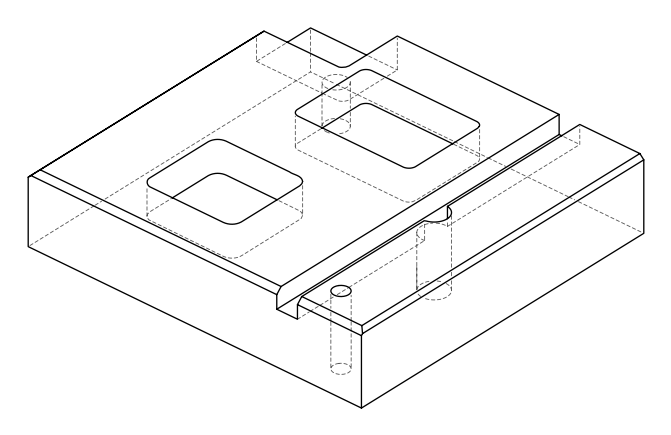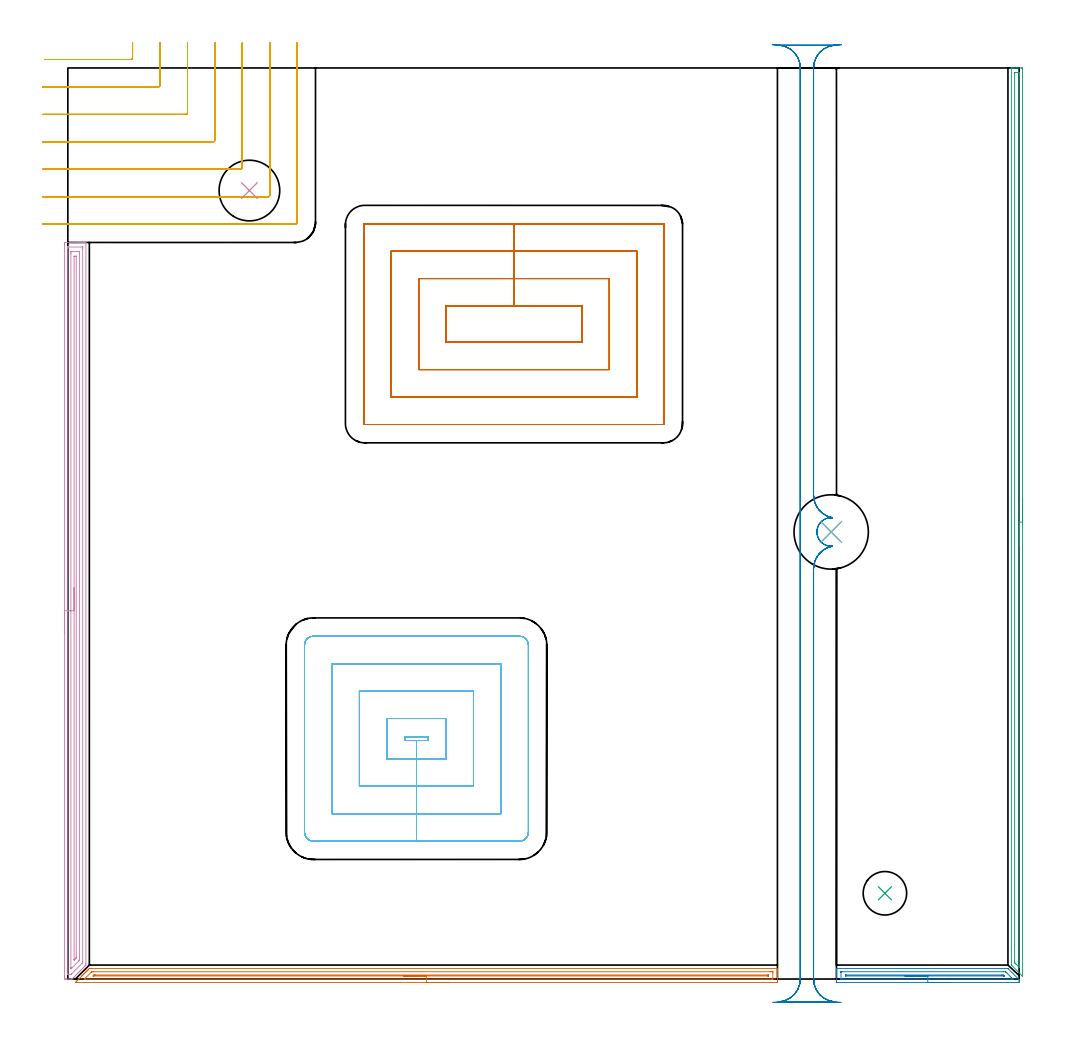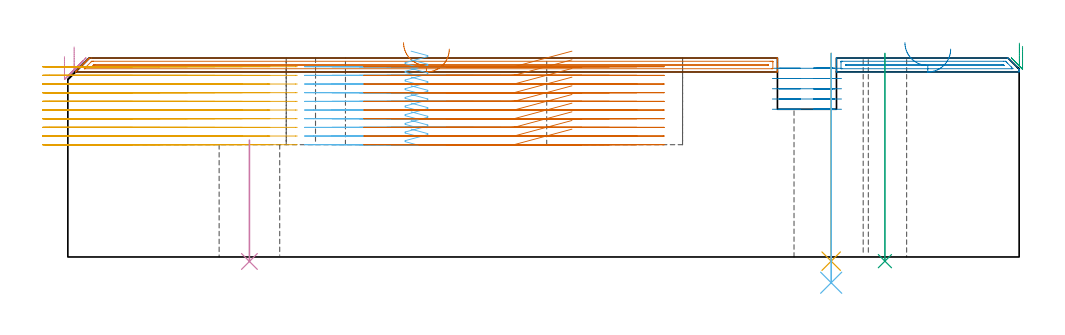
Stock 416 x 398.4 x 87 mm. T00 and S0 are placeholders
(PLAN: 12 operations, 6 tool changes, 101.5 min)
(1 AREA_MILL | FG_CHAMFER_SURFACE | UGT0205_001 | 7.45 min | 5838 mm3)
(2 AREA_MILL_1 | FG_CHAMFER_SURFACE_1 | UGT0205_001 | 2.03 min | 1560 mm3)
(3 AREA_MILL_2 | FG_CHAMFER_SURFACE_2 | UGT0205_001 | 6.5 min | 4728 mm3)
(4 AREA_MILL_3 | FG_CHAMFER_SURFACE_3 | UGT0205_001 | 10.43 min | 14354 mm3)
(5 MILL_CORNER_NOTCH_RECTANGULAR | CORNER_NOTCH_RECTANGULAR | NXT0201_012 | Follow Part, ap 4, ae 75% | 18.42 min | 312336 mm3)
(6 MILL_RECTANGULAR_POCKET | POCKET_RECTANGULAR_STRAIGHT | NXT0201_012 | Follow Part, ap 4, ae 75% | 20.8 min | 451284 mm3)
(7 MILL_RECTANGULAR_POCKET_1 | POCKET_RECTANGULAR_STRAIGHT_1 | NXT0201_012 | Follow Part, ap 4, ae 75% | 25.37 min | 577689 mm3)
(8 MILL_RECTANGULAR_SLOT | SLOT_RECTANGULAR | UGT0201_094 | Follow Part, ap 5, ae 75% | 9.15 min | 235097 mm3)
(9 INDEXABLE_INSERT_DRILL_THROUGH_HOLE_FROM_SOLID | STEP1HOLE | NXT0302_009 | 0.36 min | 24539 mm3)
(10 INDEXABLE_INSERT_DRILL_THROUGH_HOLE_FROM_SOLID_1 | STEP1HOLE_1 | NXT0302_024 | 0.22 min | 27220 mm3)
(11 INDEXABLE_INSERT_DRILL_THROUGH_HOLE_FROM_SOLID_2 | STEP1HOLE_2 | NXT0302_009 | 0.36 min | 18165 mm3)
(12 DRILL_TO_ENLARGE_THROUGH_HOLE | STEP1HOLE_2 | UGT0301_001 | 0.4 min | 37971 mm3)
(TOOL UGT0205_001 | Chamfer Mill 20 x 3 x 45 deg. | D20 FL50 Z2)
(TOOL NXT0201_012 | ENDMILL 16mm [2P460-1600-NA 1630] | D16 FL38 Z6)
(TOOL UGT0201_094 | End mill 20 mm | D20 FL38 Z4)
(TOOL NXT0302_009 | Index. Insert Drill 19mm [880-D1900L25-05] | D19 PA176 FL95 Z2)
(TOOL NXT0302_024 | Index. Insert Drill 26.5mm [880-D2650L32-03] | D26.5 PA176 FL80 Z2)
(TOOL UGT0301_001 | Twist Drill 32.5 mm | D32.5 PA118 FL185 Z2)
(OP 1 AREA_MILL)
G17 G21 G94 G90
T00 M6
G54
G17 G0 G90 X166.8 Y-1.5 S1061 M3
G43 Z97. H0
Z90.9
G94 G1 X166.762 Z90.028 F250.
X166.648 Z89.164
X166.459 Z88.312
X166.197 Z87.48
X165.863 Z86.674
X165.46 Z85.9
X164.992 Z85.164
X164.461 Z84.472
X163.871 Z83.829
X163.228 Z83.24
X162.536 Z82.709
X161.8 Z82.24
X161.026 Z81.837
X160.22 Z81.503
X159.388 Z81.241
X158.537 Z81.052
X157.672 Z80.938
X156.8 Z80.9
X3.48
X3.319 Y-1.493 Z80.906
X3.48 Y-1.322 Z81.078
X4.006 Y-0.793 Z81.605
X5.007 Y0.207 Z82.606
X6.056 Y1.257 Z83.655
X6.162 Y1.364 Z83.76
X6.501 Y1.701 Z84.1
X6.707 Y1.907 Z84.307
X6.935 Y2.136 Z84.534
X7.056 Y2.258 Z84.654
X7.228 Y2.429 Z84.827
X7.503 Y2.704 Z85.102
X7.666 Y2.868 Z85.263
X7.826 Y3.027 Z85.424
X7.95 Y3.151 Z85.549
X8.105 Y3.308 Z85.703
X8.257 Y3.459 Z85.856
X8.397 Y3.598 Z85.996
X8.545 Y3.747 Z86.142
X8.689 Y3.891 Z86.288
X8.844 Y4.045 Z86.443
X8.984 Y4.186 Z86.582
X9.291 Y4.491 Z86.888
X9.398 Y4.595 Z86.991
X10.185 Y4.6 Z87.
X310.12
X310.29 Y4.597 Z86.989
X310.298 Y4.435 Z86.828
X310.3 Y4.267 Z86.666
Y4.015 Z86.415
Y3.308 Z85.702
Y2.075 Z84.472
Y1.55 Z83.945
Y0.934 Z83.329
Y-0.824 Z81.573
X310.297 Y-1.086 Z81.31
X310.29 Y-1.492 Z80.905
X310.09 Y-1.496 Z80.902
X309.673 Y-1.5 Z80.9
X156.8
Y-0.086 Z82.314
X7.503 Y-0.085 Z82.315
X7.378
X7.243 Y-0.081 Z82.319
X7.188 Y-0.079 Z82.321
X7.192 Y-0.07 Z82.33
X7.273 Y0.018 Z82.418
X7.363 Y0.111 Z82.511
X7.503 Y0.253 Z82.653
X10.185 Y2.934 Z85.334
X10.377 Y3.119 Z85.519
X10.426 Y3.165 Z85.565
X10.457 Y3.179 Z85.579
X10.502 Y3.181 Z85.581
X10.694 Y3.184 Z85.584
X11.079 Y3.186 Z85.586
X11.203
X307.115
X307.885 Y3.185 Z85.585
X308.011 Y3.184 Z85.584
X308.249 Y3.179 Z85.579
X308.291 Y3.17 Z85.57
X308.295 Y3.138 Z85.538
X308.297 Y3.104 Z85.504
X308.3 Y2.9 Z85.3
X308.299 Y0.127 Z82.527
X308.295 Y0.019 Z82.419
X308.29 Y-0.053 Z82.347
X308.285 Y-0.079 Z82.321
X307.761 Y-0.085 Z82.315
X156.8 Y-0.086 Z82.314
Y1.328 Z83.728
X11.304 Y1.329 Z83.729
X11.113 Y1.33 Z83.73
X11.079 Y1.332 Z83.732
X11.049 Y1.335 Z83.735
X11.063 Y1.357 Z83.757
X11.079 Y1.378 Z83.778
X11.165 Y1.466 Z83.866
X11.25 Y1.55 Z83.95
X11.395 Y1.691 Z84.091
X11.449 Y1.742 Z84.142
X11.472 Y1.761 Z84.161
X11.523 Y1.764 Z84.164
X11.75 Y1.769 Z84.169
X11.973 Y1.771 Z84.171
X306.172
X306.232 Y1.77 Z84.17
X306.271 Y1.767 Z84.167
X306.287 Y1.765 Z84.165
X306.29 Y1.749 Z84.149
X306.294 Y1.55 Z83.95
X306.292 Y1.358 Z83.758
X306.286 Y1.335 Z83.735
X306.265 Y1.333 Z83.733
X306.21 Y1.331 Z83.731
X306.097 Y1.329 Z83.729
X156.8 Y1.328 Z83.728
X155.929 Z83.767
X155.064 Z83.88
X154.212 Z84.069
X153.38 Z84.332
X152.574 Z84.665
X151.8 Z85.068
X151.064 Z85.537
X150.372 Z86.068
X149.729 Z86.657
X149.14 Z87.301
X148.609 Z87.993
X148.14 Z88.728
X147.737 Z89.502
X147.403 Z90.308
X147.141 Z91.14
X146.952 Z91.992
X146.838 Z92.857
X146.8 Z93.728
G0 Z97.
M5
M2
(OP 2 AREA_MILL_1)
G17 G21 G94 G90
T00 M6
G54
G17 G0 G90 X386.05 Y-1.5 S1061 M3
G43 Z97. H0
Z90.9
G94 G1 X386.012 Z90.028 F250.
X385.898 Z89.164
X385.709 Z88.312
X385.447 Z87.48
X385.113 Z86.674
X384.71 Z85.9
X384.242 Z85.164
X383.71 Z84.472
X383.121 Z83.829
X382.478 Z83.24
X381.786 Z82.708
X381.05 Z82.24
X380.276 Z81.837
X379.47 Z81.503
X378.638 Z81.241
X377.786 Z81.052
X376.922 Z80.938
X376.05 Z80.9
X336.724
X336.307 Y-1.496 Z80.902
X336.11 Y-1.492 Z80.905
X336.1 Y-1.086 Z81.31
Y1.55 Z83.944
Y2.081 Z84.477
Y2.429 Z84.825
Y2.959 Z85.355
Y3.308 Z85.702
Y4.004 Z86.404
Y4.272 Z86.672
X336.102 Y4.438 Z86.83
X336.11 Y4.598 Z86.989
X336.277 Y4.6 Z87.
X410.907
X411.095 Y4.597 Z86.989
X411.252 Y4.449 Z86.848
X415.907 Y-0.208 Z82.19
X415.99 Y-0.293 Z82.103
X416. Y-0.556 Z81.844
Y-0.995 Z81.405
Y-1.269 Z81.13
X415.99 Y-1.493 Z80.905
X415.941 Y-1.5 Z80.9
X376.05
Y-0.086 Z82.314
X338.511 Y-0.085 Z82.315
X338.386
X338.149 Y-0.079 Z82.321
X338.109 Y-0.069 Z82.331
X338.104 Y-0.038 Z82.362
X338.101 Y-0.005 Z82.395
X338.1 Y0.197 Z82.597
Y2.833 Z85.233
Y2.968 Z85.368
X338.102 Y3.076 Z85.476
X338.106 Y3.148 Z85.548
X338.112 Y3.179 Z85.579
X338.128 Y3.181 Z85.581
X338.511 Y3.185 Z85.585
X338.635 Y3.186 Z85.586
X409.244 Y3.185 Z85.585
X410.013 Y3.181 Z85.581
X410.06 Y3.179 Z85.579
X410.112 Y3.132 Z85.532
X410.217 Y3.032 Z85.432
X410.421 Y2.829 Z85.229
X410.822 Y2.429 Z84.829
X412.579 Y0.671 Z83.071
X412.695 Y0.555 Z82.955
X413.311 Y-0.073 Z82.327
X412.695 Y-0.084 Z82.316
X412.57 Y-0.085 Z82.315
X376.05 Y-0.086 Z82.314
Y1.328 Z83.728
X340.224 Y1.329 Z83.729
X340.164 Y1.33 Z83.73
X340.125 Y1.333 Z83.733
X340.11 Y1.335 Z83.735
X340.108 Y1.355 Z83.755
X340.105 Y1.55 Z83.95
X340.106 Y1.74 Z84.14
X340.111 Y1.765 Z84.165
X340.131 Y1.767 Z84.167
X340.186 Y1.769 Z84.169
X340.299 Y1.771 Z84.171
X408.226
X408.899 Y1.767 Z84.167
X409.002 Y1.765 Z84.165
X409.12 Y1.671 Z84.071
X409.247 Y1.55 Z83.95
X409.374 Y1.421 Z83.821
X409.451 Y1.338 Z83.738
X409.452 Y1.334 Z83.734
X409.446 Y1.332 Z83.732
X409.42 Y1.33 Z83.73
X409.345 Y1.329 Z83.729
X409.12 Y1.328 Z83.728
X376.05
X375.178 Z83.767
X374.314 Z83.88
X373.462 Z84.069
X372.63 Z84.332
X371.824 Z84.665
X371.05 Z85.068
X370.314 Z85.537
X369.622 Z86.068
X368.979 Z86.657
X368.39 Z87.301
X367.858 Z87.993
X367.39 Z88.728
X366.987 Z89.502
X366.653 Z90.308
X366.391 Z91.14
X366.202 Z91.992
X366.088 Z92.857
X366.05 Z93.728
G0 Z97.
M5
M2
(OP 3 AREA_MILL_2)
G17 G21 G94 G90
T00 M6
G54
G17 G0 G90 X417.5 Y209.8 S1061 M3
G43 Z97. H0
Z92.1
G94 G1 Y209.762 Z91.228 F250.
Y209.648 Z90.364
Y209.459 Z89.512
Y209.197 Z88.68
Y208.863 Z87.874
Y208.46 Z87.1
Y207.991 Z86.364
Y207.46 Z85.672
Y206.871 Z85.029
Y206.228 Z84.44
Y205.536 Z83.909
Y204.8 Z83.44
Y204.026 Z83.037
Y203.22 Z82.703
Y202.388 Z82.441
Y201.536 Z82.252
Y200.671 Z82.138
Y199.8 Z82.1
X417.499 Y1.377 Z82.099
Y1.306
X417.497 Y1.261 Z82.097
X417.494 Y1.238 Z82.099
X417.49 Y1.218 Z82.101
X417.422 Y1.274 Z82.171
X417.285 Y1.414 Z82.312
X412.853 Y5.846 Z86.746
X412.677 Y6.025 Z86.92
X412.603 Y6.105 Z86.989
X412.6 Y6.293 Z87.
Y398.223
X412.603 Y398.39 Z86.988
X412.708 Y398.397 Z86.884
X412.82 Y398.4 Z86.779
X413.057 Z86.543
X413.746 Z85.848
X414.96 Z84.636
X415.485 Z84.11
X416.96 Z82.635
X417.223 Y398.396 Z82.373
X417.494 Y398.39 Z82.103
X417.498 Y398.059 Z82.101
X417.5 Y397.776 Z82.1
Y199.8
X416.086 Z83.514
X416.085 Y6.293 Z83.515
X416.083 Y5.678 Z83.517
X416.079 Y5.399 Z83.521
X416.071 Y5.091 Z83.529
X415.753 Y5.399 Z83.847
X414.615 Y6.534 Z84.985
X414.294 Y6.858 Z85.306
X414.132 Y7.025 Z85.468
X414.051 Y7.111 Z85.549
X414.021 Y7.15 Z85.579
X414.02 Y7.187 Z85.58
X414.015 Y7.804 Z85.585
X414.014 Y14.746 Z85.586
X414.015 Y395.988 Z85.585
X414.017 Y396.297 Z85.583
X414.019 Y396.373 Z85.581
X414.02 Y396.386 Z85.58
X414.034 Y396.39 Z85.566
X414.082 Y396.395 Z85.518
X414.216 Y396.399 Z85.384
X415.485 Z84.115
X415.956 Y396.397 Z83.644
X416.06 Y396.39 Z83.54
X416.079 Y396.387 Z83.521
X416.081 Y396.352 Z83.519
X416.084 Y396.265 Z83.516
X416.085 Y395.988 Z83.515
X416.086 Y395.37 Z83.514
Y199.8
Y198.928 Z83.552
Y198.063 Z83.666
Y197.212 Z83.855
Y196.38 Z84.117
Y195.574 Z84.451
Y194.8 Z84.854
Y194.064 Z85.323
Y193.372 Z85.854
Y192.729 Z86.443
Y192.139 Z87.086
Y191.608 Z87.779
Y191.14 Z88.514
Y190.737 Z89.288
Y190.403 Z90.094
Y190.141 Z90.926
Y189.952 Z91.778
Y189.838 Z92.643
Y189.8 Z93.514
G0 Z97.
M5
M2
(OP 4 AREA_MILL_3)
G17 G21 G94 G90
T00 M6
G54
G17 G0 G90 X-1.5 Y151.05 S1061 M3
G43 Z97. H0
Z87.6
G94 G1 Y151.088 Z86.728 F250.
Y151.202 Z85.863
Y151.391 Z85.012
Y151.653 Z84.18
Y151.987 Z83.374
Y152.39 Z82.6
Y152.858 Z81.864
Y153.39 Z81.172
Y153.979 Z80.529
Y154.622 Z79.94
Y155.314 Z79.408
Y156.05 Z78.94
Y156.824 Z78.537
Y157.63 Z78.203
Y158.462 Z77.941
Y159.314 Z77.752
Y160.178 Z77.638
Y161.05 Z77.6
Y321.476
X-1.495 Y322.033 Z77.603
X-1.492 Y322.09 Z77.606
X-1.43 Y322.1 Z77.668
X4.946 Z84.04
X5.474 Z84.571
X5.819 Z84.915
X6.347 Z85.443
X6.692 Z85.787
X7.383 Z86.482
X7.636 Z86.735
X7.77 Y322.097 Z86.862
X7.897 Y322.09 Z86.989
X7.9 Y321.923 Z87.
Y6.88
X7.895 Y6.098 Z86.991
X7.82 Y6.019 Z86.917
X7.787 Y5.986 Z86.884
X7.565 Y5.765 Z86.665
X6.893 Y5.092 Z85.991
X6.446 Y4.645 Z85.545
X6. Y4.198 Z85.097
X5.484 Y3.683 Z84.583
X5.237 Y3.435 Z84.333
X5.106 Y3.305 Z84.203
X4.946 Y3.146 Z84.045
X4.658 Y2.858 Z83.758
X4.364 Y2.562 Z83.459
X3.705 Y1.905 Z82.805
X3.319 Y1.517 Z82.415
X2.744 Y0.943 Z81.843
X1.89 Y0.091 Z80.988
X1.807 Y0.01 Z80.904
X1.545 Y0. Z80.645
X1.271 Z80.37
X0.581 Z79.675
X-0.637 Z78.459
X-1.091 Z78.004
X-1.166 Y0.002 Z77.929
X-1.492 Y0.01 Z77.603
X-1.497 Y0.285 Z77.601
X-1.499 Y0.623
X-1.5 Y0.966 Z77.6
Y161.05
X-0.086 Z79.014
X-0.085 Y319.689 Z79.015
X-0.083 Y320.03 Z79.017
X-0.081 Y320.071 Z79.019
X-0.08 Y320.085 Z79.02
X-0.061 Y320.09 Z79.039
X0.045 Y320.096 Z79.145
X0.18 Y320.099 Z79.28
X6.291 Z85.391
X6.44 Y320.096 Z85.54
X6.472 Y320.092 Z85.572
X6.479 Y320.089 Z85.579
X6.482 Y320.078 Z85.582
X6.484 Y320.044 Z85.584
X6.485 Y319.901 Z85.585
X6.486 Y319.689 Z85.586
X6.485 Y7.432 Z85.585
X6.483 Y7.262 Z85.583
X6.481 Y7.177 Z85.581
X6.478 Y7.14 Z85.578
X6.459 Y7.118 Z85.559
X6.229 Y6.88 Z85.329
X1.761 Y2.411 Z80.861
X1.604 Y2.258 Z80.704
X1.454 Y2.115 Z80.554
X1.334 Y2.01 Z80.434
X1.218 Y2.006 Z80.318
X0.981 Y2.001 Z80.081
X0.581 Y2. Z79.681
X0.108 Y2.001 Z79.208
X-0.04 Y2.004 Z79.06
X-0.072 Y2.008 Z79.028
X-0.079 Y2.011 Z79.021
X-0.082 Y2.022 Z79.018
X-0.084 Y2.056 Z79.016
X-0.086 Y2.199 Z79.014
Y2.411
Y161.05
X1.328 Z80.428
Y317.136
X1.329 Y317.901 Z80.429
X1.331 Y318.027 Z80.431
X1.335 Y318.07 Z80.435
X1.338 Y318.09 Z80.438
X1.357 Y318.092 Z80.457
X1.454 Y318.095 Z80.554
X2.133 Y318.1 Z81.233
X2.327 Z81.427
X3.879 Z82.979
X4.753 Y318.099 Z83.853
X4.946 Y318.097 Z84.046
X5.011 Y318.094 Z84.111
X5.057 Y318.09 Z84.157
X5.064 Y318.029 Z84.164
X5.068 Y317.901 Z84.168
X5.07 Y317.774 Z84.17
X5.071 Y317.008 Z84.171
Y8.667
X5.07 Y8.54 Z84.17
X5.068 Y8.411 Z84.168
X5.061 Y8.172 Z84.161
X4.946 Y8.05 Z84.046
X4.811 Y7.912 Z83.911
X4.674 Y7.773 Z83.774
X1.72 Y4.82 Z80.82
X1.454 Y4.556 Z80.554
X1.364 Y4.471 Z80.464
X1.341 Y4.45 Z80.441
X1.335 Y4.537 Z80.435
X1.332 Y4.707 Z80.432
X1.329 Y4.964 Z80.429
X1.328 Y5.092 Z80.428
Y161.05
X2.743 Z81.843
Y315.844
X2.745 Y315.969 Z81.845
X2.748 Y316.052 Z81.848
X2.75 Y316.09 Z81.85
X3.214 Y316.1 Z82.314
X3.624 Y316.092 Z82.724
X3.646 Y316.09 Z82.746
X3.651 Y316.079 Z82.751
X3.654 Y316.045 Z82.754
X3.657 Y316. Z82.757
Y315.957
Y9.987
X3.655 Y9.561 Z82.755
X3.653 Y9.327 Z82.753
X3.65 Y9.215 Z82.75
X3.595 Y9.156 Z82.695
X3.119 Y8.667 Z82.219
X2.974 Y8.524 Z82.074
X2.816 Y8.372 Z81.916
X2.765 Y8.325 Z81.865
X2.749 Y8.316 Z81.849
X2.747 Y8.337 Z81.847
X2.744 Y8.439 Z81.844
X2.743 Y8.558 Z81.843
Y8.667
Y161.05
Y161.922 Z81.881
Y162.786 Z81.995
Y163.638 Z82.183
Y164.47 Z82.446
Y165.276 Z82.78
Y166.05 Z83.182
Y166.786 Z83.651
Y167.478 Z84.182
Y168.121 Z84.772
Y168.71 Z85.415
Y169.242 Z86.107
Y169.71 Z86.843
Y170.113 Z87.616
Y170.447 Z88.422
Y170.709 Z89.254
Y170.898 Z90.106
Y171.012 Z90.971
Y171.05 Z91.843
G0 Z97.
M5
M2
(OP 5 MILL_CORNER_NOTCH_RECTANGULAR)
G17 G21 G94 G90
T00 M6
G54
G17 G0 G90 X-10.093 Y402.1 S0 M3
G43 Z97. H1
Z83.21
G94 G1 X-7.093 F250.
X27.506 F500.
G3 X28.3 Y402.894 R0.8
G1 Y406.4
Y409.4 F250.
G0 Z97.
X-11. Y390.1
Z83.21
G1 X-8.
X39.506 F500.
G3 X40.3 Y390.894 R0.8
G1 Y406.4
Y409.4 F250.
G0 Z97.
X-11. Y378.1
Z83.21
G1 X-8.
X51.505 F500.
G3 X52.3 Y378.895 R0.8
G1 Y406.4
Y409.4 F250.
G0 Z97.
X-11. Y366.1
Z83.21
G1 X-8.
X63.505 F500.
G3 X64.3 Y366.895 R0.8
G1 Y406.4
Y409.4 F250.
G0 Z97.
X-11. Y354.1
Z83.21
G1 X-8.
X75.505 F500.
G3 X76.3 Y354.895 R0.8
G1 Y406.4
Y409.4 F250.
G0 Z97.
X-11. Y342.1
Z83.21
G1 X-8.
X87.504 F500.
G3 X88.3 Y342.896 R0.8
G1 Y406.4
Y409.4 F250.
G0 Z97.
X-11. Y330.1
Z83.21
G1 X-8.
X99.5 F500.
G3 X100.3 Y330.9 R0.8
G1 Y406.4
Y409.4 F250.
G0 Z97.
X-10.093 Y402.1
Z79.42
G1 X-7.093
X27.506 F500.
G3 X28.3 Y402.894 R0.8
G1 Y406.4
Y409.4 F250.
G0 Z97.
X-11. Y390.1
Z79.42
G1 X-8.
X39.506 F500.
G3 X40.3 Y390.894 R0.8
G1 Y406.4
Y409.4 F250.
G0 Z97.
X-11. Y378.1
Z79.42
G1 X-8.
X51.505 F500.
G3 X52.3 Y378.895 R0.8
G1 Y406.4
Y409.4 F250.
G0 Z97.
X-11. Y366.1
Z79.42
G1 X-8.
X63.505 F500.
G3 X64.3 Y366.895 R0.8
G1 Y406.4
Y409.4 F250.
G0 Z97.
X-11. Y354.1
Z79.42
G1 X-8.
X75.505 F500.
G3 X76.3 Y354.895 R0.8
G1 Y406.4
Y409.4 F250.
G0 Z97.
X-11. Y342.1
Z79.42
G1 X-8.
X87.504 F500.
G3 X88.3 Y342.896 R0.8
G1 Y406.4
Y409.4 F250.
G0 Z97.
X-11. Y330.1
Z79.42
G1 X-8.
X99.5 F500.
G3 X100.3 Y330.9 R0.8
G1 Y406.4
Y409.4 F250.
G0 Z97.
X-10.093 Y402.1
Z75.63
G1 X-7.093
X27.506 F500.
G3 X28.3 Y402.894 R0.8
G1 Y406.4
Y409.4 F250.
G0 Z97.
X-11. Y390.1
Z75.63
G1 X-8.
X39.506 F500.
G3 X40.3 Y390.894 R0.8
G1 Y406.4
Y409.4 F250.
G0 Z97.
X-11. Y378.1
Z75.63
G1 X-8.
X51.505 F500.
G3 X52.3 Y378.895 R0.8
G1 Y406.4
Y409.4 F250.
G0 Z97.
X-11. Y366.1
Z75.63
G1 X-8.
X63.505 F500.
G3 X64.3 Y366.895 R0.8
G1 Y406.4
Y409.4 F250.
G0 Z97.
X-11. Y354.1
Z75.63
G1 X-8.
X75.505 F500.
G3 X76.3 Y354.895 R0.8
G1 Y406.4
Y409.4 F250.
G0 Z97.
X-11. Y342.1
Z75.63
G1 X-8.
X87.504 F500.
G3 X88.3 Y342.896 R0.8
G1 Y406.4
Y409.4 F250.
G0 Z97.
X-11. Y330.1
Z75.63
G1 X-8.
X99.5 F500.
G3 X100.3 Y330.9 R0.8
G1 Y406.4
Y409.4 F250.
G0 Z97.
X-10.093 Y402.1
Z71.84
G1 X-7.093
X27.506 F500.
G3 X28.3 Y402.894 R0.8
G1 Y406.4
Y409.4 F250.
G0 Z97.
X-11. Y390.1
Z71.84
G1 X-8.
X39.506 F500.
G3 X40.3 Y390.894 R0.8
G1 Y406.4
Y409.4 F250.
G0 Z97.
X-11. Y378.1
Z71.84
G1 X-8.
X51.505 F500.
G3 X52.3 Y378.895 R0.8
G1 Y406.4
Y409.4 F250.
G0 Z97.
X-11. Y366.1
Z71.84
G1 X-8.
X63.505 F500.
G3 X64.3 Y366.895 R0.8
G1 Y406.4
Y409.4 F250.
G0 Z97.
X-11. Y354.1
Z71.84
G1 X-8.
X75.505 F500.
G3 X76.3 Y354.895 R0.8
G1 Y406.4
Y409.4 F250.
G0 Z97.
X-11. Y342.1
Z71.84
G1 X-8.
X87.504 F500.
G3 X88.3 Y342.896 R0.8
G1 Y406.4
Y409.4 F250.
G0 Z97.
X-11. Y330.1
Z71.84
G1 X-8.
X99.5 F500.
G3 X100.3 Y330.9 R0.8
G1 Y406.4
Y409.4 F250.
G0 Z97.
X-10.093 Y402.1
Z68.05
G1 X-7.093
X27.506 F500.
G3 X28.3 Y402.894 R0.8
G1 Y406.4
Y409.4 F250.
G0 Z97.
X-11. Y390.1
Z68.05
G1 X-8.
X39.506 F500.
G3 X40.3 Y390.894 R0.8
G1 Y406.4
Y409.4 F250.
G0 Z97.
X-11. Y378.1
Z68.05
G1 X-8.
X51.505 F500.
G3 X52.3 Y378.895 R0.8
G1 Y406.4
Y409.4 F250.
G0 Z97.
X-11. Y366.1
Z68.05
G1 X-8.
X63.505 F500.
G3 X64.3 Y366.895 R0.8
G1 Y406.4
Y409.4 F250.
G0 Z97.
X-11. Y354.1
Z68.05
G1 X-8.
X75.505 F500.
G3 X76.3 Y354.895 R0.8
G1 Y406.4
Y409.4 F250.
G0 Z97.
X-11. Y342.1
Z68.05
G1 X-8.
X87.504 F500.
G3 X88.3 Y342.896 R0.8
G1 Y406.4
Y409.4 F250.
G0 Z97.
X-11. Y330.1
Z68.05
G1 X-8.
X99.5 F500.
G3 X100.3 Y330.9 R0.8
G1 Y406.4
Y409.4 F250.
G0 Z97.
X-10.093 Y402.1
Z64.26
G1 X-7.093
X27.506 F500.
G3 X28.3 Y402.894 R0.8
G1 Y406.4
Y409.4 F250.
G0 Z97.
X-11. Y390.1
Z64.26
G1 X-8.
X39.506 F500.
G3 X40.3 Y390.894 R0.8
G1 Y406.4
Y409.4 F250.
G0 Z97.
X-11. Y378.1
Z64.26
G1 X-8.
X51.505 F500.
G3 X52.3 Y378.895 R0.8
G1 Y406.4
Y409.4 F250.
G0 Z97.
X-11. Y366.1
Z64.26
G1 X-8.
X63.505 F500.
G3 X64.3 Y366.895 R0.8
G1 Y406.4
Y409.4 F250.
G0 Z97.
X-11. Y354.1
Z64.26
G1 X-8.
X75.505 F500.
G3 X76.3 Y354.895 R0.8
G1 Y406.4
Y409.4 F250.
G0 Z97.
X-11. Y342.1
Z64.26
G1 X-8.
X87.504 F500.
G3 X88.3 Y342.896 R0.8
G1 Y406.4
Y409.4 F250.
G0 Z97.
X-11. Y330.1
Z64.26
G1 X-8.
X99.5 F500.
G3 X100.3 Y330.9 R0.8
G1 Y406.4
Y409.4 F250.
G0 Z97.
X-10.093 Y402.1
Z60.47
G1 X-7.093
X27.506 F500.
G3 X28.3 Y402.894 R0.8
G1 Y406.4
Y409.4 F250.
G0 Z97.
X-11. Y390.1
Z60.47
G1 X-8.
X39.506 F500.
G3 X40.3 Y390.894 R0.8
G1 Y406.4
Y409.4 F250.
G0 Z97.
X-11. Y378.1
Z60.47
G1 X-8.
X51.505 F500.
G3 X52.3 Y378.895 R0.8
G1 Y406.4
Y409.4 F250.
G0 Z97.
X-11. Y366.1
Z60.47
G1 X-8.
X63.505 F500.
G3 X64.3 Y366.895 R0.8
G1 Y406.4
Y409.4 F250.
G0 Z97.
X-11. Y354.1
Z60.47
G1 X-8.
X75.505 F500.
G3 X76.3 Y354.895 R0.8
G1 Y406.4
Y409.4 F250.
G0 Z97.
X-11. Y342.1
Z60.47
G1 X-8.
X87.504 F500.
G3 X88.3 Y342.896 R0.8
G1 Y406.4
Y409.4 F250.
G0 Z97.
X-11. Y330.1
Z60.47
G1 X-8.
X99.5 F500.
G3 X100.3 Y330.9 R0.8
G1 Y406.4
Y409.4 F250.
G0 Z97.
X-10.093 Y402.1
Z56.68
G1 X-7.093
X27.506 F500.
G3 X28.3 Y402.894 R0.8
G1 Y406.4
Y409.4 F250.
G0 Z97.
X-11. Y390.1
Z56.68
G1 X-8.
X39.506 F500.
G3 X40.3 Y390.894 R0.8
G1 Y406.4
Y409.4 F250.
G0 Z97.
X-11. Y378.1
Z56.68
G1 X-8.
X51.505 F500.
G3 X52.3 Y378.895 R0.8
G1 Y406.4
Y409.4 F250.
G0 Z97.
X-11. Y366.1
Z56.68
G1 X-8.
X63.505 F500.
G3 X64.3 Y366.895 R0.8
G1 Y406.4
Y409.4 F250.
G0 Z97.
X-11. Y354.1
Z56.68
G1 X-8.
X75.505 F500.
G3 X76.3 Y354.895 R0.8
G1 Y406.4
Y409.4 F250.
G0 Z97.
X-11. Y342.1
Z56.68
G1 X-8.
X87.504 F500.
G3 X88.3 Y342.896 R0.8
G1 Y406.4
Y409.4 F250.
G0 Z97.
X-11. Y330.1
Z56.68
G1 X-8.
X99.5 F500.
G3 X100.3 Y330.9 R0.8
G1 Y406.4
Y409.4 F250.
G0 Z97.
X-10.093 Y402.1
Z52.89
G1 X-7.093
X27.506 F500.
G3 X28.3 Y402.894 R0.8
G1 Y406.4
Y409.4 F250.
G0 Z97.
X-11. Y390.1
Z52.89
G1 X-8.
X39.506 F500.
G3 X40.3 Y390.894 R0.8
G1 Y406.4
Y409.4 F250.
G0 Z97.
X-11. Y378.1
Z52.89
G1 X-8.
X51.505 F500.
G3 X52.3 Y378.895 R0.8
G1 Y406.4
Y409.4 F250.
G0 Z97.
X-11. Y366.1
Z52.89
G1 X-8.
X63.505 F500.
G3 X64.3 Y366.895 R0.8
G1 Y406.4
Y409.4 F250.
G0 Z97.
X-11. Y354.1
Z52.89
G1 X-8.
X75.505 F500.
G3 X76.3 Y354.895 R0.8
G1 Y406.4
Y409.4 F250.
G0 Z97.
X-11. Y342.1
Z52.89
G1 X-8.
X87.504 F500.
G3 X88.3 Y342.896 R0.8
G1 Y406.4
Y409.4 F250.
G0 Z97.
X-11. Y330.1
Z52.89
G1 X-8.
X99.5 F500.
G3 X100.3 Y330.9 R0.8
G1 Y406.4
Y409.4 F250.
G0 Z97.
X-10.093 Y402.1
Z49.1
G1 X-7.093
X27.506 F500.
G3 X28.3 Y402.894 R0.8
G1 Y406.4
Y409.4 F250.
G0 Z97.
X-11. Y390.1
Z49.1
G1 X-8.
X39.506 F500.
G3 X40.3 Y390.894 R0.8
G1 Y406.4
Y409.4 F250.
G0 Z97.
X-11. Y378.1
Z49.1
G1 X-8.
X51.505 F500.
G3 X52.3 Y378.895 R0.8
G1 Y406.4
Y409.4 F250.
G0 Z97.
X-11. Y366.1
Z49.1
G1 X-8.
X63.505 F500.
G3 X64.3 Y366.895 R0.8
G1 Y406.4
Y409.4 F250.
G0 Z97.
X-11. Y354.1
Z49.1
G1 X-8.
X75.505 F500.
G3 X76.3 Y354.895 R0.8
G1 Y406.4
Y409.4 F250.
G0 Z97.
X-11. Y342.1
Z49.1
G1 X-8.
X87.504 F500.
G3 X88.3 Y342.896 R0.8
G1 Y406.4
Y409.4 F250.
G0 Z97.
X-11. Y330.1
Z49.1
G1 X-8.
X99.5 F500.
G3 X100.3 Y330.9 R0.8
G1 Y406.4
Y409.4 F250.
G0 Z97.
M5
M2
(OP 6 MILL_RECTANGULAR_POCKET)
G17 G21 G94 G90
T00 M6
G54
G17 G0 G90 X150.109 Y104.3 S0 M3
G43 Z97. H1
Z90.
G94 G1 X157.4 Z88.046 F250.
Y105.9 Z87.618
X147.5 Z84.965
Y104.3 Z84.536
X152.45 Z83.21
X157.4 F500.
Y105.9
X147.5
Y104.3
X152.45
Y96.3
X165.4
Y113.9
X139.5
Y96.3
X152.45
Y84.3
X177.4
Y125.9
X127.5
Y84.3
X152.45
Y72.3
X189.4
Y137.9
X115.5
Y72.3
X152.45
Y60.3
X197.5
G3 X201.4 Y64.2 R3.9
G1 Y146.
G3 X197.5 Y149.9 R3.9
G1 X107.4
G3 X103.5 Y146. R3.9
G1 Y64.2
G3 X107.4 Y60.3 R3.9
G1 X152.45
X153.45
G0 X150.109 Y104.3 Z86.21
G1 X157.4 Z84.256 F250.
Y105.9 Z83.828
X147.5 Z81.175
Y104.3 Z80.746
X152.45 Z79.42
X157.4 F500.
Y105.9
X147.5
Y104.3
X152.45
Y96.3
X165.4
Y113.9
X139.5
Y96.3
X152.45
Y84.3
X177.4
Y125.9
X127.5
Y84.3
X152.45
Y72.3
X189.4
Y137.9
X115.5
Y72.3
X152.45
Y60.3
X197.5
G3 X201.4 Y64.2 R3.9
G1 Y146.
G3 X197.5 Y149.9 R3.9
G1 X107.4
G3 X103.5 Y146. R3.9
G1 Y64.2
G3 X107.4 Y60.3 R3.9
G1 X152.45
X153.45
G0 X150.109 Y104.3 Z82.42
G1 X157.4 Z80.466 F250.
Y105.9 Z80.038
X147.5 Z77.385
Y104.3 Z76.956
X152.45 Z75.63
X157.4 F500.
Y105.9
X147.5
Y104.3
X152.45
Y96.3
X165.4
Y113.9
X139.5
Y96.3
X152.45
Y84.3
X177.4
Y125.9
X127.5
Y84.3
X152.45
Y72.3
X189.4
Y137.9
X115.5
Y72.3
X152.45
Y60.3
X197.5
G3 X201.4 Y64.2 R3.9
G1 Y146.
G3 X197.5 Y149.9 R3.9
G1 X107.4
G3 X103.5 Y146. R3.9
G1 Y64.2
G3 X107.4 Y60.3 R3.9
G1 X152.45
X153.45
G0 X150.109 Y104.3 Z78.63
G1 X157.4 Z76.676 F250.
Y105.9 Z76.248
X147.5 Z73.595
Y104.3 Z73.166
X152.45 Z71.84
X157.4 F500.
Y105.9
X147.5
Y104.3
X152.45
Y96.3
X165.4
Y113.9
X139.5
Y96.3
X152.45
Y84.3
X177.4
Y125.9
X127.5
Y84.3
X152.45
Y72.3
X189.4
Y137.9
X115.5
Y72.3
X152.45
Y60.3
X197.5
G3 X201.4 Y64.2 R3.9
G1 Y146.
G3 X197.5 Y149.9 R3.9
G1 X107.4
G3 X103.5 Y146. R3.9
G1 Y64.2
G3 X107.4 Y60.3 R3.9
G1 X152.45
X153.45
G0 X150.109 Y104.3 Z74.84
G1 X157.4 Z72.886 F250.
Y105.9 Z72.458
X147.5 Z69.805
Y104.3 Z69.376
X152.45 Z68.05
X157.4 F500.
Y105.9
X147.5
Y104.3
X152.45
Y96.3
X165.4
Y113.9
X139.5
Y96.3
X152.45
Y84.3
X177.4
Y125.9
X127.5
Y84.3
X152.45
Y72.3
X189.4
Y137.9
X115.5
Y72.3
X152.45
Y60.3
X197.5
G3 X201.4 Y64.2 R3.9
G1 Y146.
G3 X197.5 Y149.9 R3.9
G1 X107.4
G3 X103.5 Y146. R3.9
G1 Y64.2
G3 X107.4 Y60.3 R3.9
G1 X152.45
X153.45
G0 X150.109 Y104.3 Z71.05
G1 X157.4 Z69.096 F250.
Y105.9 Z68.668
X147.5 Z66.015
Y104.3 Z65.586
X152.45 Z64.26
X157.4 F500.
Y105.9
X147.5
Y104.3
X152.45
Y96.3
X165.4
Y113.9
X139.5
Y96.3
X152.45
Y84.3
X177.4
Y125.9
X127.5
Y84.3
X152.45
Y72.3
X189.4
Y137.9
X115.5
Y72.3
X152.45
Y60.3
X197.5
G3 X201.4 Y64.2 R3.9
G1 Y146.
G3 X197.5 Y149.9 R3.9
G1 X107.4
G3 X103.5 Y146. R3.9
G1 Y64.2
G3 X107.4 Y60.3 R3.9
G1 X152.45
X153.45
G0 X150.109 Y104.3 Z67.26
G1 X157.4 Z65.306 F250.
Y105.9 Z64.878
X147.5 Z62.225
Y104.3 Z61.796
X152.45 Z60.47
X157.4 F500.
Y105.9
X147.5
Y104.3
X152.45
Y96.3
X165.4
Y113.9
X139.5
Y96.3
X152.45
Y84.3
X177.4
Y125.9
X127.5
Y84.3
X152.45
Y72.3
X189.4
Y137.9
X115.5
Y72.3
X152.45
Y60.3
X197.5
G3 X201.4 Y64.2 R3.9
G1 Y146.
G3 X197.5 Y149.9 R3.9
G1 X107.4
G3 X103.5 Y146. R3.9
G1 Y64.2
G3 X107.4 Y60.3 R3.9
G1 X152.45
X153.45
G0 X150.109 Y104.3 Z63.47
G1 X157.4 Z61.516 F250.
Y105.9 Z61.088
X147.5 Z58.435
Y104.3 Z58.006
X152.45 Z56.68
X157.4 F500.
Y105.9
X147.5
Y104.3
X152.45
Y96.3
X165.4
Y113.9
X139.5
Y96.3
X152.45
Y84.3
X177.4
Y125.9
X127.5
Y84.3
X152.45
Y72.3
X189.4
Y137.9
X115.5
Y72.3
X152.45
Y60.3
X197.5
G3 X201.4 Y64.2 R3.9
G1 Y146.
G3 X197.5 Y149.9 R3.9
G1 X107.4
G3 X103.5 Y146. R3.9
G1 Y64.2
G3 X107.4 Y60.3 R3.9
G1 X152.45
X153.45
G0 X150.109 Y104.3 Z59.68
G1 X157.4 Z57.726 F250.
Y105.9 Z57.298
X147.5 Z54.645
Y104.3 Z54.216
X152.45 Z52.89
X157.4 F500.
Y105.9
X147.5
Y104.3
X152.45
Y96.3
X165.4
Y113.9
X139.5
Y96.3
X152.45
Y84.3
X177.4
Y125.9
X127.5
Y84.3
X152.45
Y72.3
X189.4
Y137.9
X115.5
Y72.3
X152.45
Y60.3
X197.5
G3 X201.4 Y64.2 R3.9
G1 Y146.
G3 X197.5 Y149.9 R3.9
G1 X107.4
G3 X103.5 Y146. R3.9
G1 Y64.2
G3 X107.4 Y60.3 R3.9
G1 X152.45
X153.45
G0 X150.109 Y104.3 Z55.89
G1 X157.4 Z53.936 F250.
Y105.9 Z53.508
X147.5 Z50.855
Y104.3 Z50.426
X152.45 Z49.1
X157.4 F500.
Y105.9
X147.5
Y104.3
X152.45
Y96.3
X165.4
Y113.9
X139.5
Y96.3
X152.45
Y84.3
X177.4
Y125.9
X127.5
Y84.3
X152.45
Y72.3
X189.4
Y137.9
X115.5
Y72.3
X152.45
Y60.3
X197.5
G3 X201.4 Y64.2 R3.9
G1 Y146.
G3 X197.5 Y149.9 R3.9
G1 X107.4
G3 X103.5 Y146. R3.9
G1 Y64.2
G3 X107.4 Y60.3 R3.9
G1 X152.45
X153.45
G0 Z97.
M5
M2
(OP 7 MILL_RECTANGULAR_POCKET_1)
G17 G21 G94 G90
T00 M6
G54
G17 G0 G90 X220.441 Y294.3 S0 M3
G43 Z97. H1
Z90.
G94 G1 X195.1 Z83.21 F250.
X165.4 F500.
Y278.5
X224.8
Y294.3
X195.1
Y306.3
X153.4
Y266.5
X236.8
Y306.3
X195.1
Y318.3
X141.4
Y254.5
X248.8
Y318.3
X195.1
Y330.3
X129.8
G3 X129.4 Y329.9 R0.4
G1 Y242.9
G3 X129.8 Y242.5 R0.4
G1 X260.4
G3 X260.8 Y242.9 R0.4
G1 Y329.9
G3 X260.4 Y330.3 R0.4
G1 X195.1
X194.1
G0 X220.441 Y294.3 Z86.21
G1 X195.1 Z79.42 F250.
X165.4 F500.
Y278.5
X224.8
Y294.3
X195.1
Y306.3
X153.4
Y266.5
X236.8
Y306.3
X195.1
Y318.3
X141.4
Y254.5
X248.8
Y318.3
X195.1
Y330.3
X129.8
G3 X129.4 Y329.9 R0.4
G1 Y242.9
G3 X129.8 Y242.5 R0.4
G1 X260.4
G3 X260.8 Y242.9 R0.4
G1 Y329.9
G3 X260.4 Y330.3 R0.4
G1 X195.1
X194.1
G0 X220.441 Y294.3 Z82.42
G1 X195.1 Z75.63 F250.
X165.4 F500.
Y278.5
X224.8
Y294.3
X195.1
Y306.3
X153.4
Y266.5
X236.8
Y306.3
X195.1
Y318.3
X141.4
Y254.5
X248.8
Y318.3
X195.1
Y330.3
X129.8
G3 X129.4 Y329.9 R0.4
G1 Y242.9
G3 X129.8 Y242.5 R0.4
G1 X260.4
G3 X260.8 Y242.9 R0.4
G1 Y329.9
G3 X260.4 Y330.3 R0.4
G1 X195.1
X194.1
G0 X220.441 Y294.3 Z78.63
G1 X195.1 Z71.84 F250.
X165.4 F500.
Y278.5
X224.8
Y294.3
X195.1
Y306.3
X153.4
Y266.5
X236.8
Y306.3
X195.1
Y318.3
X141.4
Y254.5
X248.8
Y318.3
X195.1
Y330.3
X129.8
G3 X129.4 Y329.9 R0.4
G1 Y242.9
G3 X129.8 Y242.5 R0.4
G1 X260.4
G3 X260.8 Y242.9 R0.4
G1 Y329.9
G3 X260.4 Y330.3 R0.4
G1 X195.1
X194.1
G0 X220.441 Y294.3 Z74.84
G1 X195.1 Z68.05 F250.
X165.4 F500.
Y278.5
X224.8
Y294.3
X195.1
Y306.3
X153.4
Y266.5
X236.8
Y306.3
X195.1
Y318.3
X141.4
Y254.5
X248.8
Y318.3
X195.1
Y330.3
X129.8
G3 X129.4 Y329.9 R0.4
G1 Y242.9
G3 X129.8 Y242.5 R0.4
G1 X260.4
G3 X260.8 Y242.9 R0.4
G1 Y329.9
G3 X260.4 Y330.3 R0.4
G1 X195.1
X194.1
G0 X220.441 Y294.3 Z71.05
G1 X195.1 Z64.26 F250.
X165.4 F500.
Y278.5
X224.8
Y294.3
X195.1
Y306.3
X153.4
Y266.5
X236.8
Y306.3
X195.1
Y318.3
X141.4
Y254.5
X248.8
Y318.3
X195.1
Y330.3
X129.8
G3 X129.4 Y329.9 R0.4
G1 Y242.9
G3 X129.8 Y242.5 R0.4
G1 X260.4
G3 X260.8 Y242.9 R0.4
G1 Y329.9
G3 X260.4 Y330.3 R0.4
G1 X195.1
X194.1
G0 X220.441 Y294.3 Z67.26
G1 X195.1 Z60.47 F250.
X165.4 F500.
Y278.5
X224.8
Y294.3
X195.1
Y306.3
X153.4
Y266.5
X236.8
Y306.3
X195.1
Y318.3
X141.4
Y254.5
X248.8
Y318.3
X195.1
Y330.3
X129.8
G3 X129.4 Y329.9 R0.4
G1 Y242.9
G3 X129.8 Y242.5 R0.4
G1 X260.4
G3 X260.8 Y242.9 R0.4
G1 Y329.9
G3 X260.4 Y330.3 R0.4
G1 X195.1
X194.1
G0 X220.441 Y294.3 Z63.47
G1 X195.1 Z56.68 F250.
X165.4 F500.
Y278.5
X224.8
Y294.3
X195.1
Y306.3
X153.4
Y266.5
X236.8
Y306.3
X195.1
Y318.3
X141.4
Y254.5
X248.8
Y318.3
X195.1
Y330.3
X129.8
G3 X129.4 Y329.9 R0.4
G1 Y242.9
G3 X129.8 Y242.5 R0.4
G1 X260.4
G3 X260.8 Y242.9 R0.4
G1 Y329.9
G3 X260.4 Y330.3 R0.4
G1 X195.1
X194.1
G0 X220.441 Y294.3 Z59.68
G1 X195.1 Z52.89 F250.
X165.4 F500.
Y278.5
X224.8
Y294.3
X195.1
Y306.3
X153.4
Y266.5
X236.8
Y306.3
X195.1
Y318.3
X141.4
Y254.5
X248.8
Y318.3
X195.1
Y330.3
X129.8
G3 X129.4 Y329.9 R0.4
G1 Y242.9
G3 X129.8 Y242.5 R0.4
G1 X260.4
G3 X260.8 Y242.9 R0.4
G1 Y329.9
G3 X260.4 Y330.3 R0.4
G1 X195.1
X194.1
G0 X220.441 Y294.3 Z55.89
G1 X195.1 Z49.1 F250.
X165.4 F500.
Y278.5
X224.8
Y294.3
X195.1
Y306.3
X153.4
Y266.5
X236.8
Y306.3
X195.1
Y318.3
X141.4
Y254.5
X248.8
Y318.3
X195.1
Y330.3
X129.8
G3 X129.4 Y329.9 R0.4
G1 Y242.9
G3 X129.8 Y242.5 R0.4
G1 X260.4
G3 X260.8 Y242.9 R0.4
G1 Y329.9
G3 X260.4 Y330.3 R0.4
G1 X195.1
X194.1
G0 Z97.
M5
M2
(OP 8 MILL_RECTANGULAR_SLOT)
G17 G21 G94 G90
T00 M6
G54
G17 G0 G90 X337.572 Y-10.336 S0 M3
G43 Z97. H0
Z82.52
G94 G1 X334.606 Y-9.888 F250.
G2 X326.1 Y0. R10. F500.
G1 Y179.414
G2 X334.411 Y189.27 R10.
G1 X334.41 Y189.28
G2 X334.41 Y201.72 R-6.25
G1 X334.411 Y201.73
G2 X326.1 Y211.586 R10.
G1 Y398.4
G2 X335.326 Y408.37 R10.
G1 Y408.4
X311.074
Y408.37
G2 X320.3 Y398.4 R10.
G1 Y0.
G2 X311.807 Y-9.886 R10.
G1 X308.841 Y-10.338 F250.
G0 X338.317 Y-10.202 Z78.04
G1 X335.326 Y-9.97
G2 X326.1 Y0. R10. F500.
G1 Y179.414
G2 X334.411 Y189.27 R10.
G1 X334.41 Y189.28
G2 X334.41 Y201.72 R-6.25
G1 X334.411 Y201.73
G2 X326.1 Y211.586 R10.
G1 Y398.4
G2 X335.326 Y408.37 R10.
G1 Y408.4
X311.074
Y408.37
G2 X320.3 Y398.4 R10.
G1 Y0.
G2 X311.074 Y-9.97 R10.
G1 X308.083 Y-10.202 F250.
G0 Z97.
Y408.602
Z73.56
G1 X311.074 Y408.37
G2 X320.3 Y398.4 R10. F500.
G1 Y0.
G2 X311.074 Y-9.97 R10.
G1 Y-10.
X335.326
Y-9.97
G2 X326.1 Y0. R10.
G1 Y179.414
G2 X334.411 Y189.27 R10.
G1 X334.41 Y189.28
G2 X334.41 Y201.72 R-6.25
G1 X334.411 Y201.73
G2 X326.1 Y211.586 R10.
G1 Y398.4
G2 X335.326 Y408.37 R10.
G1 X338.317 Y408.602 F250.
G0 X308.083 Z69.08
G1 X311.074 Y408.37
G2 X320.3 Y398.4 R10. F500.
G1 Y0.
G2 X311.074 Y-9.97 R10.
G1 Y-10.
X335.326
Y-9.97
G2 X326.1 Y0. R10.
G1 Y179.414
G2 X334.411 Y189.27 R10.
G1 X334.41 Y189.28
G2 X334.41 Y201.72 R-6.25
G1 X334.411 Y201.73
G2 X326.1 Y211.586 R10.
G1 Y398.4
G2 X335.326 Y408.37 R10.
G1 X338.317 Y408.602 F250.
G0 X308.083 Z64.6
G1 X311.074 Y408.37
G2 X320.3 Y398.4 R10. F500.
G1 Y0.
G2 X311.074 Y-9.97 R10.
G1 Y-10.
X335.326
Y-9.97
G2 X326.1 Y0. R10.
G1 Y179.414
G2 X334.411 Y189.27 R10.
G1 X334.41 Y189.28
G2 X334.41 Y201.72 R-6.25
G1 X334.411 Y201.73
G2 X326.1 Y211.586 R10.
G1 Y398.4
G2 X335.326 Y408.37 R10.
G1 X338.317 Y408.602 F250.
G0 Z97.
M5
M2
(OP 9 INDEXABLE_INSERT_DRILL_THROUGH_HOLE_FROM_SOLID)
G17 G21 G94 G90
T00 M6
G54
G17 G0 G90 X357.3 Y37.5 S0 M3
G43 Z97. H1
G94 G81 G98 Z-1.832 F250. R89.
G80
M5
M2
(OP 10 INDEXABLE_INSERT_DRILL_THROUGH_HOLE_FROM_SOLID_1)
G17 G21 G94 G90
T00 M6
G54
G17 G0 G90 X79.4 Y344.8 S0 M3
G43 Z97. H1
G94 G81 G98 Z-1.963 F250. R51.1
G80
M5
M2
(OP 11 INDEXABLE_INSERT_DRILL_THROUGH_HOLE_FROM_SOLID_2)
G17 G21 G94 G90
T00 M6
G54
G17 G0 G90 X333.8 Y195.5 S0 M3
G43 Z97. H1
G94 G81 G98 Z-1.832 F250. R89.
G80
M5
M2
(OP 12 DRILL_TO_ENLARGE_THROUGH_HOLE)
G17 G21 G94 G90
T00 M6
G54
G17 G0 G90 X333.8 Y195.5 S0 M3
G43 Z97. H0
G94 G73 G98 Z-11.264 F250. Q24.566 R89.
G80
M5
M2
